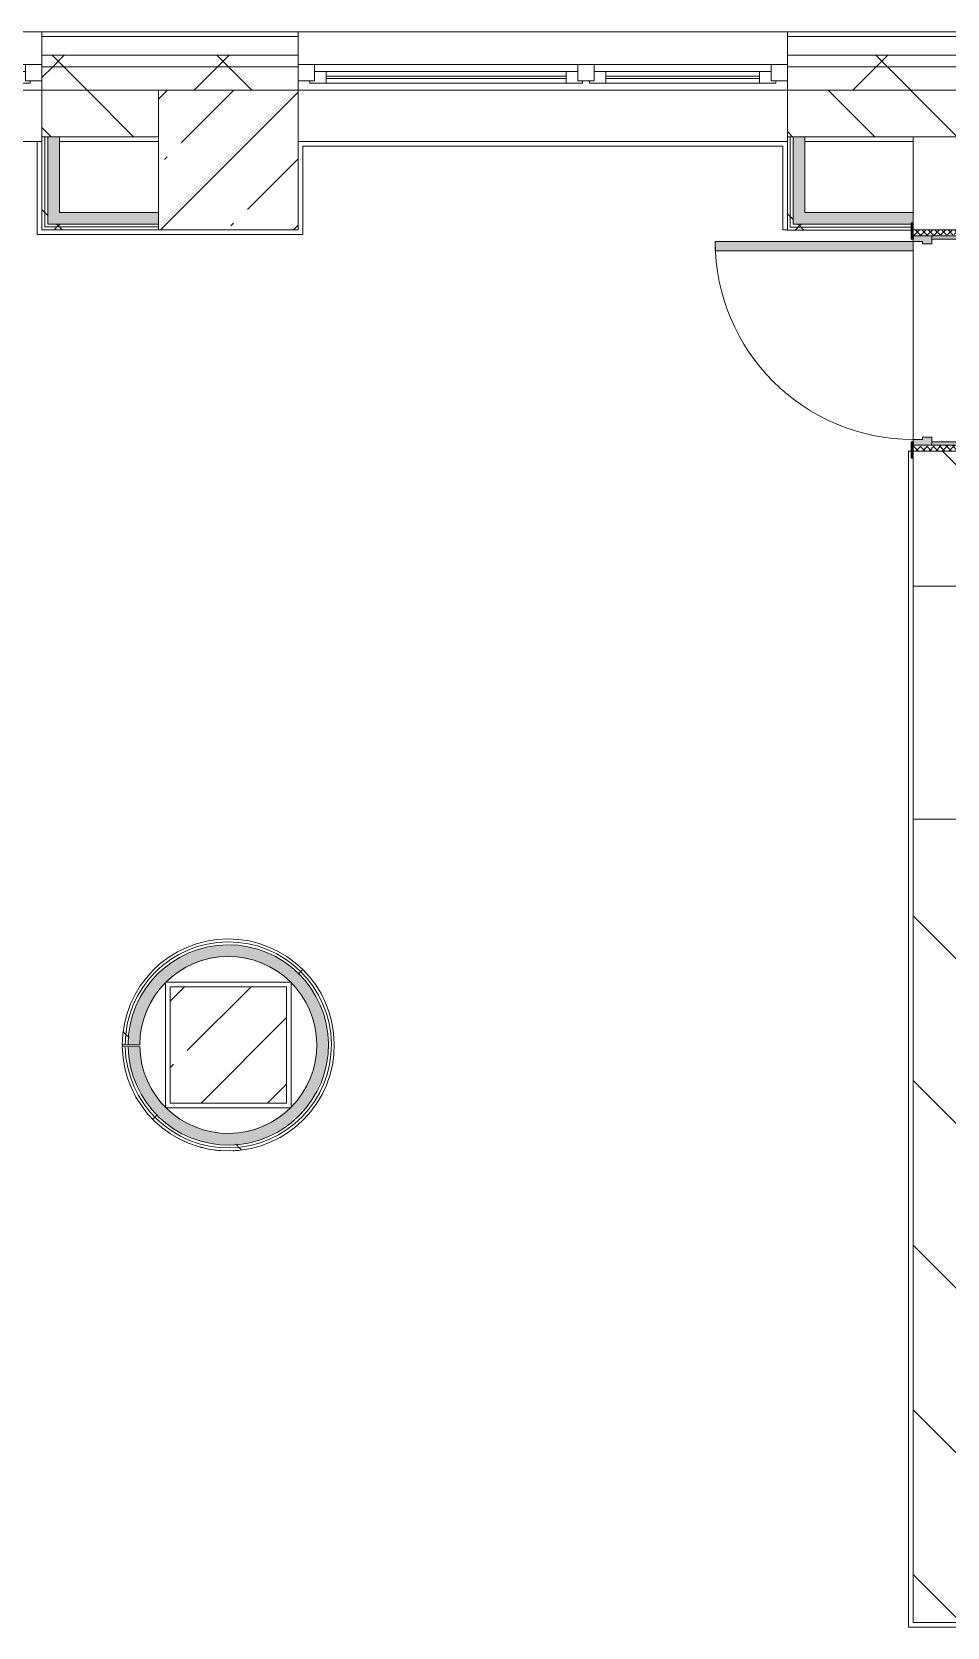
# Model space of a CAD drawing. Header units: millimetres. Extents: x 81676 to 276943, y -8553 to 29000.
# Drawn here: x 195580 to 199509, y 20500 to 27350 of the extents above; entities that cross this region are included whole.
import ezdxf

# ---------------------------------------------------------------- set-up
doc = ezdxf.new("R2010")
doc.units = ezdxf.units.MM
for name, color, linetype, lineweight, true_color in [('A-DOOR-3', 7, 'Continuous', 5, 0xe2e2e2), ('A-DOOR-4', 7, 'Continuous', 5, 0xaaaaaa), ('A-DOOR-FRAM-2', 7, 'Continuous', 5, 0xe2e2e2), ('A-DOOR-FRAM-3', 7, 'Continuous', 5, 0xaaaaaa), ('A-FLOR-3', 7, 'Continuous', 5, 0xaaaaaa), ('I-WALL-1', 7, 'Continuous', 5, 0xe7e7e7), ('I-WALL-2', 7, 'Continuous', 9, 0xe7e7e7)]:
    doc.layers.add(name, color=color, linetype=linetype, lineweight=lineweight, true_color=true_color)
for name, color, linetype, lineweight in [('A-GLAZ-2', 7, 'Continuous', 5), ('A-WALL', 7, 'Continuous', 9), ('A-WALL-6', 7, 'Continuous', 5), ('I-WALL-3', 7, 'Continuous', 5), ('S-COLS-1', 7, 'Continuous', 5)]:
    doc.layers.add(name, color=color, linetype=linetype, lineweight=lineweight)
pattern_1 = [(45, (147962.96, 0), (-353.5534, 353.5534), []), (135, (147962.96, 0), (-353.5534, -353.5534), [])]
pattern_2 = [(45, (147962.96, 0), (-530.33, 530.33), []), (135, (147962.96, 0), (-530.33, -530.33), [])]

# ---------------------------------------------------------------- blocks, each defined once
blk = doc.blocks.new('BSC_Колонна _Прямоугольная - 500х500-V92-1_6_3_птичка')
at = {"layer": 'S-COLS-1'}
h = blk.add_hatch(dxfattribs=at)
h.set_pattern_fill('FP_112', color=256, style=0, pattern_type=2)
h.set_pattern_definition([(45, (-48460, -23000), (-285.123, 285.123), []), (45, (-48174.88, -23000), (-285.123, 285.123), [504.031, -100.806, 16.764, -84.042])])
h.paths.add_polyline_path([(-250, -250), (250, -250), (250, 250), (-250, 250), (-250, 67)])
for p, q in [((250, 250), (-250, 250)), ((-250, 250), (-250, -250)), ((250, -250), (250, 250)), ((-250, -250), (250, -250))]:
    blk.add_line(p, q, dxfattribs=at)
blk = doc.blocks.new('120_Окно_СКБ_2Ст - 120_Окно_СКБ_2Ст 3100х2500 _мал_створка слева_-22273855-1_6_3_птичка')
at = {"layer": 'A-GLAZ-2'}
for p, q in [((-1550, -75), (-1550, -5)), ((-1550, -5), (-1480, -5)), ((1550, -5), (-1550, -5)), ((-1480, -5), (-1480, -75)), ((650, -35), (-1480, -35)), ((-1480, -35), (-1480, -75)), ((-1430, -85), (-1430, -35)), ((-1430, -55), (600, -55)), ((600, -65), (-1430, -65)), ((600, -85), (600, -35)), ((650, -75), (650, -5)), ((650, -5), (720, -5)), ((650, -75), (650, -35)), ((720, -5), (720, -75)), ((1480, -35), (720, -35)), ((720, -35), (720, -75)), ((770, -85), (770, -35)), ((770, -55), (1430, -55)), ((1430, -65), (770, -65)), ((1430, -85), (1430, -35)), ((1480, -75), (1480, -5)), ((1480, -5), (1550, -5)), ((1480, -75), (1480, -35)), ((1550, -5), (1550, -75)), ((-1480, -75), (-1550, -75)), ((-1550, -75), (-1500, -75)), ((-1480, -75), (-1500, -75)), ((-1500, -75), (-1500, -85)), ((-1500, -85), (670, -85)), ((670, -85), (-1500, -85)), ((720, -75), (650, -75)), ((670, -75), (650, -75)), ((670, -75), (700, -75)), ((670, -85), (670, -75)), ((720, -75), (700, -75)), ((700, -75), (700, -85)), ((700, -85), (1500, -85)), ((1500, -85), (700, -85)), ((1550, -75), (1480, -75)), ((1500, -75), (1480, -75)), ((1500, -75), (1550, -75)), ((1500, -85), (1500, -75))]:
    blk.add_line(p, q, dxfattribs=at)
blk = doc.blocks.new('120_Окно_СКБ_2Ст - 120_Окно_СКБ_2Ст 2100х2400 _мал створка справа_-19092174-1_6_3_птичка')
at = {"layer": 'A-GLAZ-2'}
for p, q in [((-1050, -75), (-1050, -5)), ((-1050, -5), (-980, -5)), ((1050, -5), (-1050, -5)), ((-980, -5), (-980, -75)), ((150, -35), (-980, -35)), ((-980, -35), (-980, -75)), ((-930, -85), (-930, -35)), ((-930, -55), (100, -55)), ((100, -65), (-930, -65)), ((100, -85), (100, -35)), ((150, -75), (150, -5)), ((150, -5), (220, -5)), ((150, -75), (150, -35)), ((220, -5), (220, -75)), ((980, -35), (220, -35)), ((220, -35), (220, -75)), ((270, -85), (270, -35)), ((270, -55), (930, -55)), ((930, -65), (270, -65)), ((930, -85), (930, -35)), ((980, -75), (980, -5)), ((980, -5), (1050, -5)), ((980, -75), (980, -35)), ((1050, -5), (1050, -75)), ((-980, -75), (-1050, -75)), ((-1050, -75), (-1000, -75)), ((-980, -75), (-1000, -75)), ((-1000, -75), (-1000, -85)), ((-1000, -85), (170, -85)), ((170, -85), (-1000, -85)), ((220, -75), (150, -75)), ((170, -75), (150, -75)), ((170, -75), (200, -75)), ((170, -85), (170, -75)), ((220, -75), (200, -75)), ((200, -75), (200, -85)), ((200, -85), (1000, -85)), ((1000, -85), (200, -85)), ((1050, -75), (980, -75)), ((1000, -75), (980, -75)), ((1000, -75), (1050, -75)), ((1000, -85), (1000, -75))]:
    blk.add_line(p, q, dxfattribs=at)
blk = doc.blocks.new('110_Дверь_СКБ_1Ст_Внутренняя1 - Д-26л 950х2100 EIW30-32941023-1_6_3_птичка')
at = {"layer": 'A-DOOR-3'}
h = blk.add_hatch(color=256, dxfattribs=at)
h.paths.add_polyline_path([(-437.5, 92.9), (-437.5, 20), (-402.5, 20), (-407.2, 60), (-412.5, 65.8), (-412.5, 100), (-437.5, 94.9), (-437.5, 94)])
h.paths.add_polyline_path([(427.5, 44), (427.5, 20), (462.5, 20), (462.5, 100), (437.5, 100), (437.5, 60), (427.5, 60)])
at = {"layer": 'A-DOOR-4'}
h = blk.add_hatch(dxfattribs=at)
h.set_pattern_fill('FP_74', color=256, style=0, pattern_type=2)
h.set_pattern_definition([(135, (1826.41, 164.685), (-14.14214, -14.14214), []), (225, (1826.41, 164.685), (14.14214, -14.14214), [])])
h.paths.add_polyline_path([(462.5, 100), (467.5, -100), (487.5, -100), (487.5, 100), (467.5, 100)])
at = {"layer": 'A-DOOR-FRAM-2'}
for points in [[(397.5, 100), (437.5, 100), (437.5, 950), (397.5, 950), (397.5, 120)], [(-492.5, 102.9), (-492.5, 100), (-422.5, 100), (-422.5, 108), (-492.5, 108)], [(447.5, 108), (447.5, 100), (517.5, 100), (517.5, 108), (462.5, 108)], [(-437.5, -100), (-422.5, -100), (-422.5, 20), (-437.5, 20)], [(447.5, -100), (462.5, -100), (462.5, 20), (447.5, 20)], [(-492.5, -100), (-492.5, -108), (-422.5, -108), (-422.5, -100), (-462.5, -100)], [(447.5, -100), (447.5, -108), (517.5, -108), (517.5, -100), (462.5, -100)]]:
    blk.add_hatch(color=256, dxfattribs=at).paths.add_polyline_path(points)
at = {"layer": 'A-DOOR-FRAM-3'}
h = blk.add_hatch(dxfattribs=at)
h.set_pattern_fill('FP_75', color=256, style=0, pattern_type=2)
h.set_pattern_definition([(45, (-296.384, 164.685), (-14.1421, 14.1421), []), (135, (-296.384, 164.685), (-14.1421, -14.1421), [])])
h.paths.add_polyline_path([(-462.5, -100), (-437.5, -100), (-443.3, 100), (-462.5, 100)])
at = {"layer": 'A-DOOR-4'}
for p, q in [((437.5, 950), (397.5, 950)), ((397.5, 950), (397.5, 100)), ((437.5, 100), (437.5, 950)), ((397.5, 100), (437.5, 100))]:
    blk.add_line(p, q, dxfattribs=at)
blk.add_arc((437.5, 100), 850, 90, 180, dxfattribs=at)
at = {"layer": 'A-DOOR-FRAM-3'}
for p, q in [((-422.5, 108), (-492.5, 108)), ((-492.5, 108), (-492.5, 100)), ((-492.5, 100), (-422.5, 100)), ((-437.5, 100), (-462.5, 100)), ((-462.5, 100), (-462.5, -100)), ((-412.5, 100), (-437.5, 100)), ((-437.5, 100), (-437.5, 20)), ((-437.5, -100), (-437.5, 100)), ((-422.5, 100), (-437.5, 100)), ((-437.5, 100), (-437.5, 99)), ((-437.5, 99), (-422.5, 99)), ((-422.5, 100), (-422.5, 108)), ((-422.5, 99), (-422.5, 100)), ((-412.5, 60), (-412.5, 100)), ((437.5, 100), (437.5, 60)), ((462.5, 100), (437.5, 100)), ((517.5, 108), (447.5, 108)), ((447.5, 108), (447.5, 100)), ((462.5, 100), (447.5, 100)), ((447.5, 100), (447.5, 99)), ((447.5, 100), (517.5, 100)), ((447.5, 99), (462.5, 99)), ((462.5, 20), (462.5, 100)), ((487.5, 100), (462.5, 100)), ((462.5, 100), (462.5, -100)), ((462.5, 99), (462.5, 100)), ((487.5, -100), (487.5, 100)), ((517.5, 100), (517.5, 108)), ((-437.5, 20), (-402.5, 20)), ((-422.5, 20), (-437.5, 20)), ((-437.5, 20), (-437.5, -100)), ((-422.5, -100), (-422.5, 20)), ((-402.5, 60), (-412.5, 60)), ((-402.5, 20), (-402.5, 60)), ((437.5, 60), (427.5, 60)), ((427.5, 60), (427.5, 20)), ((427.5, 20), (462.5, 20)), ((462.5, 20), (447.5, 20)), ((447.5, 20), (447.5, -100)), ((462.5, -100), (462.5, 20)), ((-422.5, -100), (-492.5, -100)), ((-492.5, -100), (-492.5, -108)), ((-492.5, -108), (-422.5, -108)), ((-462.5, -100), (-437.5, -100)), ((-437.5, -100), (-422.5, -100)), ((-422.5, -108), (-422.5, -100)), ((447.5, -100), (462.5, -100)), ((517.5, -100), (447.5, -100)), ((447.5, -100), (447.5, -108)), ((447.5, -108), (517.5, -108)), ((462.5, -100), (487.5, -100)), ((517.5, -108), (517.5, -100))]:
    blk.add_line(p, q, dxfattribs=at)
blk = doc.blocks.new('DOR_Проход в стене_Прямоугольный - 1000x1500-23441848-1_6_3_птичка')
at = {"layer": 'A-DOOR-4'}
for p, q in [((500, 100), (-500, 100)), ((500, -100), (-500, -100))]:
    blk.add_line(p, q, dxfattribs=at)

msp = doc.modelspace()

# ---------------------------------------------------------------- hatches: boundary and pattern name
at = {"layer": 'A-WALL-6'}
h = msp.add_hatch(dxfattribs=at)
h.set_pattern_fill('FP_54', color=256, style=0, pattern_type=2)
h.set_pattern_definition(pattern_1)
h.paths.add_polyline_path([(231388.1, 27200), (232933, 27200), (232933, 27250), (228313, 27250), (228313, 27200), (231188.1, 27200)])
h.paths.add_polyline_path([(218773, 27200), (218773, 27250), (216173, 27250), (216173, 27200), (218273, 27200)])
h.paths.add_polyline_path([(214723, 27200), (215073, 27200), (215073, 27250), (214123, 27250), (214123, 27200)])
h.paths.add_polyline_path([(220873, 27200), (222213, 27200), (222213, 27250), (220873, 27250), (220873, 27210)])
h.paths.add_polyline_path([(225213, 27200), (225213, 27250), (224313, 27250), (224313, 27200), (224713, 27200)])
h.paths.add_polyline_path([(205668, 27200), (205668, 27250), (204823, 27250), (204823, 27200)])
h.paths.add_polyline_path([(208255.1, 27200), (209023, 27200), (209023, 27250), (207968, 27250), (207968, 27200)])
h.paths.add_polyline_path([(201823, 27200), (202723, 27200), (202723, 27250), (201823, 27250), (201823, 27210)])
h.paths.add_polyline_path([(196723, 27200), (196723, 27250), (195623, 27250), (195623, 27200), (196123, 27200)])
h.paths.add_polyline_path([(199723, 27200), (199723, 27250), (198823, 27250), (198823, 27200)])
h.paths.add_polyline_path([(192523, 27200), (192523, 27250), (190123, 27250), (190123, 27200), (191524.5, 27200)])
h = msp.add_hatch(dxfattribs=at)
h.set_pattern_fill('FP_54', color=256, style=0, pattern_type=2)
h.set_pattern_definition(pattern_1)
h.paths.add_polyline_path([(190723, 27100), (192523, 27100), (192523, 27200), (190123, 27200), (190123, 27100)])
h.paths.add_polyline_path([(208723, 27100), (209023, 27100), (209023, 27200), (207968, 27200), (207968, 27100), (208255.1, 27100)])
h.paths.add_polyline_path([(232063, 27100), (232933, 27100), (232928.4, 27200), (228313, 27198.1), (228313, 27100), (231388.1, 27100)])
h.paths.add_polyline_path([(199363, 27100), (199723, 27100), (199723, 27200), (198823, 27200), (198823, 27100)])
h.paths.add_polyline_path([(201823, 27100), (202723, 27100), (202723, 27200), (201823, 27200), (201823, 27140)])
h.paths.add_polyline_path([(195823, 27100), (196723, 27100), (196723, 27200), (195623, 27200), (195623, 27100)])
h.paths.add_polyline_path([(215073, 27100), (215073, 27102), (215041, 27102), (215041, 27110), (215073, 27110), (215073, 27200), (214123, 27200), (214123, 27100), (215041, 27100)])
h.paths.add_polyline_path([(205668, 27100), (205668, 27200), (204823, 27200), (204823, 27100), (205313, 27100)])
h.paths.add_polyline_path([(224713, 27100), (225213, 27100), (225213, 27200), (224313, 27200), (224313, 27100)])
h.paths.add_polyline_path([(216205, 27100), (218773, 27100), (218773, 27200), (216173, 27200), (216173, 27110), (216205, 27110), (216205, 27102), (216173, 27100)])
h.paths.add_polyline_path([(221503, 27100), (222213, 27100), (222213, 27200), (220873, 27200), (220873, 27100)])
h = msp.add_hatch(dxfattribs=at)
h.set_pattern_fill('FP_65', color=256, style=0, pattern_type=2)
h.set_pattern_definition([(135, (147962.96, 0), (-176.7767, -176.7767), [])])
h.paths.add_polyline_path([(205313, 26900), (205668, 26900), (205668, 27100), (204823, 27100), (204823, 26900)])
h.paths.add_polyline_path([(190723, 26900), (192523, 26900), (192523, 27100), (190723, 27100), (190723, 27061.4)])
h.paths.add_polyline_path([(198960.3, 26900), (199723, 26900), (199723, 27100), (198823, 27100), (198823, 26900)])
h.paths.add_polyline_path([(201823, 26900), (202123, 26900), (202123, 27100), (201823, 27100), (201823, 26969.4)])
h.paths.add_polyline_path([(228613, 26900), (228613, 27100), (228313, 27100), (228313, 26900)])
h.paths.add_polyline_path([(208723, 26900), (209023, 26900), (209023, 27100), (208723, 27100), (208723, 26953.9)])
h.paths.add_polyline_path([(224713, 26900), (224713, 27100), (224313, 27100), (224313, 26900), (224391.1, 26900)])
h.paths.add_polyline_path([(215023, 26900), (215023, 27100), (214723, 27100), (214723, 26900)])
h.paths.add_polyline_path([(207968, 26900), (208123, 26900), (208123, 27100), (207968, 27100), (207968, 26936.5)])
h.paths.add_polyline_path([(216169, 26900), (218273, 26900), (218273, 27100), (216169, 27100), (216169, 27091.3)])
h.paths.add_polyline_path([(222213, 26900), (222213, 27100), (222003, 27100), (222003, 26900)])
h.paths.add_polyline_path([(221503, 26900), (221503, 27100), (220873, 27100), (220873, 26900)])
h.paths.add_polyline_path([(195623, 26900), (196123, 26900), (196123, 27100), (195623, 27100), (195623, 27079.6)])
at = {"layer": 'I-WALL-1'}
for points in [[(195698, 26525), (195698, 26900), (195648, 26900), (195648, 26525)], [(195698, 26525), (196123, 26525), (196123, 26575), (195698, 26575)], [(196410.9, 22570.2), (196483.5, 22574.3), (196554.4, 22590.6), (196636.6, 22628.2), (196697.3, 22670.4), (196753.3, 22726.9), (196797, 22790.9), (196826.2, 22855), (196840.2, 22895.9), (196851.7, 22969.6), (196846.3, 23067), (196838.1, 23112), (196813.3, 23180.3), (196764, 23259.9), (196724.4, 23305.7), (196665, 23354.3), (196599.1, 23391.1), (196528.4, 23415.7), (196454.9, 23427.6), (196370.3, 23425.2), (196306.1, 23412.3), (196237.2, 23386.2), (196171.9, 23347.2), (196138, 23322.1), (196087.9, 23269.4), (196047.2, 23209.1), (196017.4, 23142.8), (195998.6, 23067), (195994.4, 23000), (196043, 23000.8), (196049, 23067.6), (196067, 23133.1), (196113.7, 23218.3), (196157.7, 23270), (196196.4, 23303.9), (196261.2, 23342.4), (196330.6, 23367.1), (196402.7, 23377.9), (196454.9, 23377.5), (196528.4, 23363.6), (196599.1, 23335), (196636.6, 23313.5), (196693, 23266), (196731.2, 23221.5), (196764, 23167.7), (196788.4, 23104.3), (196801.1, 23037.6), (196801.1, 22965.9), (196786.2, 22891.4), (196760.3, 22827.1), (196732.9, 22780.2), (196673, 22715.5), (196611.5, 22671.8), (196554.4, 22644.9), (196483.5, 22626.4), (196445.4, 22620.7), (196377.5, 22622.7), (196311.1, 22636.8), (196244.5, 22664.9), (196171.9, 22716.7), (196141.1, 22745.2), (196100.2, 22799.4), (196066.5, 22870.8), (196050.4, 22925.2), (196043, 22992.8), (195993, 22991.8), (196000.6, 22919.5), (196024.9, 22839.5), (196069.6, 22757.6), (196099.1, 22718.1), (196171.9, 22652.8), (196230.9, 22617), (196286.2, 22593.6), (196338.7, 22578.3), (196377.5, 22574)]]:
    msp.add_hatch(color=256, dxfattribs=at).paths.add_polyline_path(points)
at = {"layer": 'I-WALL-2'}
for points in [[(198898, 26524), (198898, 26900), (198848, 26900), (198848, 26524)], [(199082.4, 26524), (199355, 26524), (199355, 26530), (199363, 26530), (199363, 26574), (198898, 26574), (198898, 26524), (198960.3, 26524)]]:
    msp.add_hatch(color=256, dxfattribs=at).paths.add_polyline_path(points)
at = {"layer": 'I-WALL-3'}
h = msp.add_hatch(dxfattribs=at)
h.set_pattern_fill('FP_170', color=256, style=0, pattern_type=2)
h.set_pattern_definition(pattern_2)
h.paths.add_polyline_path([(195623, 26500), (195635.5, 26500), (195635.5, 26900), (195623, 26900), (195623, 26512.5)])
h = msp.add_hatch(dxfattribs=at)
h.set_pattern_fill('FP_170', color=256, style=0, pattern_type=2)
h.set_pattern_definition(pattern_2)
h.paths.add_polyline_path([(195635.5, 26512.5), (195648, 26516.4), (195648, 26900), (195635.5, 26900), (195635.5, 26516.4)])
h = msp.add_hatch(dxfattribs=at)
h.set_pattern_fill('FP_170', color=256, style=0, pattern_type=2)
h.set_pattern_definition(pattern_2)
h.paths.add_polyline_path([(198823, 26499), (198835.5, 26500), (198835.5, 26900), (198823, 26900), (198823, 26500)])
h = msp.add_hatch(dxfattribs=at)
h.set_pattern_fill('FP_170', color=256, style=0, pattern_type=2)
h.set_pattern_definition(pattern_2)
h.paths.add_polyline_path([(198835.5, 26511.5), (198848, 26511.5), (198848, 26900), (198835.5, 26900), (198835.5, 26539.9)])
h = msp.add_hatch(dxfattribs=at)
h.set_pattern_fill('FP_64', color=256, style=0, pattern_type=2)
h.set_pattern_definition([(135, (147962.96, 0), (-353.5534, -353.5534), [])])
h.paths.add_polyline_path([(199363, 20520), (199563, 20520), (199563, 23970), (199363, 23970), (199363, 20521.7)])
h.paths.add_polyline_path([(199563, 24970), (199563, 25550), (199363, 25550), (199363, 24970)])
h.paths.add_polyline_path([(199563, 26500), (199563, 26900), (199363, 26895.5), (199363, 26500), (199455.8, 26500)])
h = msp.add_hatch(dxfattribs=at)
h.set_pattern_fill('FP_170', color=256, style=0, pattern_type=2)
h.set_pattern_definition(pattern_2)
h.paths.add_polyline_path([(196123, 26500), (196123, 26512.5), (195635.5, 26509.4), (195635.5, 26500), (196113.7, 26500)])
h = msp.add_hatch(dxfattribs=at)
h.set_pattern_fill('FP_170', color=256, style=0, pattern_type=2)
h.set_pattern_definition(pattern_2)
h.paths.add_polyline_path([(196023.3, 26512.5), (196123, 26516.4), (196123, 26525), (195648, 26525), (195648, 26512.5), (196016.6, 26512.5)])
h = msp.add_hatch(dxfattribs=at)
h.set_pattern_fill('FP_170', color=256, style=0, pattern_type=2)
h.set_pattern_definition(pattern_2)
h.paths.add_polyline_path([(198960.3, 26499), (199355, 26500), (199355, 26511.5), (198835.5, 26508.4), (198835.5, 26499), (198898, 26499)])
h = msp.add_hatch(dxfattribs=at)
h.set_pattern_fill('FP_170', color=256, style=0, pattern_type=2)
h.set_pattern_definition(pattern_2)
h.paths.add_polyline_path([(199276.9, 26511.5), (199355, 26511.7), (199355, 26524), (198848, 26524), (198848, 26511.5), (198960.3, 26511.5)])
h = msp.add_hatch(dxfattribs=at)
h.set_pattern_fill('FP_170', color=256, style=0, pattern_type=2)
h.set_pattern_definition(pattern_2)
h.paths.add_polyline_path([(196392, 22546.1), (196485.3, 22550.5), (196561.6, 22568), (196636.6, 22600), (196697.2, 22638.7), (196746, 22681.1), (196792.4, 22735.9), (196828.2, 22794.2), (196856.1, 22861.9), (196872.8, 22934.1), (196876.4, 23021), (196862.4, 23112), (196838.1, 23182.4), (196805.6, 23243.5), (196763.5, 23299.8), (196701.9, 23357.5), (196643.4, 23396.3), (196585.2, 23423.8), (196528.6, 23442.3), (196455.2, 23453.6), (196365, 23450.1), (196299.4, 23437.1), (196232, 23412.3), (196154.2, 23365.5), (196103, 23322.1), (196047.2, 23254), (196017.4, 23204.3), (195986.8, 23124.8), (195973.5, 23067), (195969.5, 23000), (195980.5, 23000), (195993.6, 23100.9), (196017.4, 23173.2), (196047.2, 23231.4), (196087.9, 23287.5), (196138, 23337.6), (196196.4, 23379.4), (196288.6, 23420), (196330.6, 23432.5), (196402.7, 23442), (196505.5, 23433.2), (196580.4, 23411.9), (196643.1, 23382.1), (196706.8, 23337.4), (196761.8, 23282.2), (196803.8, 23222.2), (196835.9, 23154.7), (196856, 23083), (196863.5, 23040.4), (196859.1, 22934.8), (196841.3, 22860.7), (196816.7, 22801.1), (196781.9, 22743.1), (196735.1, 22687.8), (196673, 22636.4), (196611.2, 22600.8), (196539.1, 22574.3), (196460.3, 22560.5), (196377.5, 22561.4), (196311.1, 22573.4), (196240.3, 22598.6), (196171.9, 22637.5), (196117.9, 22681.4), (196066.5, 22740.4), (196037.5, 22783.7), (196000.6, 22873.3), (195987.6, 22923.3), (195975.5, 22991.5), (195968, 22991.3), (195975.7, 22916.6), (196008.5, 22816), (196040.5, 22756.1), (196093, 22688.9), (196144.2, 22642.2), (196203.4, 22603.1), (196268.8, 22573.3), (196336.2, 22554.5), (196391.3, 22546.2)])
h = msp.add_hatch(dxfattribs=at)
h.set_pattern_fill('FP_170', color=256, style=0, pattern_type=2)
h.set_pattern_definition(pattern_2)
h.paths.add_polyline_path([(196410.6, 22557.7), (196512.6, 22568.2), (196586.7, 22590.6), (196651.8, 22623), (196715.9, 22670.4), (196752.8, 22706.2), (196796.1, 22763.3), (196829.8, 22827.1), (196855.6, 22913.2), (196864.2, 22966.8), (196858.9, 23067), (196845.8, 23127.4), (196813.3, 23205.5), (196775.7, 23265.2), (196724.4, 23322.2), (196655.6, 23374.6), (196599.1, 23404.5), (196528.4, 23428.4), (196454.9, 23440), (196380.5, 23439.1), (196304.2, 23424.8), (196233.7, 23398.4), (196171.9, 23362.8), (196113.7, 23314.6), (196063.7, 23255.9), (196023.3, 23186.3), (195999.1, 23122), (195986.1, 23067), (195980.5, 23000), (195993, 23000), (196005.6, 23097.4), (196023.3, 23155.9), (196063.7, 23233.6), (196095.3, 23277.3), (196150.6, 23331.4), (196218, 23376.4), (196276.5, 23403.2), (196330.6, 23420), (196402.7, 23429.5), (196505.5, 23420.5), (196570.2, 23402.5), (196636.6, 23371.5), (196693, 23333), (196744.5, 23283.6), (196789.5, 23222.2), (196822.6, 23154.7), (196838.1, 23112), (196851.1, 23037.6), (196851.1, 22963.4), (196839.1, 22892.9), (196816.7, 22827.1), (196767.1, 22744.5), (196736.1, 22705.4), (196673, 22651.2), (196611.5, 22614.4), (196540.5, 22587.4), (196466.2, 22573.3), (196377.5, 22574), (196309.1, 22586.9), (196244.5, 22610.4), (196177.5, 22648.8), (196136.1, 22680.7), (196083.5, 22737.9), (196040.5, 22806.6), (196020, 22850.2), (196000.6, 22919.5), (195988.3, 22991.7), (195980.5, 22991.6), (195994.4, 22895.5), (196020.2, 22820.4), (196051.3, 22762.1), (196093, 22706.5), (196144.2, 22657.3), (196223, 22607), (196293.9, 22578.3), (196338.7, 22565.8), (196409.8, 22557.8)])
at = {"layer": 'S-COLS-1'}
h = msp.add_hatch(dxfattribs=at)
h.set_pattern_fill('FP_34', color=256, style=0, pattern_type=2)
h.set_pattern_definition([(45, (147962.96, 0), (-285.123, 285.123), []), (45, (148248.1, 0), (-285.123, 285.123), [504.031, -100.806, 16.764, -84.042])])
h.paths.add_polyline_path([(196380.5, 26500), (196723, 26500), (196723, 27100), (196123, 27100), (196123, 26500), (196171.9, 26500)])

# ---------------------------------------------------------------- linework, layer by layer
at = {"layer": 'A-FLOR-3'}
for p, q in [((195603, 26480), (195603, 26880)), ((198803, 26860), (196743, 26860)), ((196743, 26860), (196743, 26480)), ((198803, 26500), (198803, 26860)), ((196743, 26480), (195603, 26480)), ((198824, 26500), (198803, 26500)), ((199343, 20500), (199343, 25550)), ((199343, 25550), (199355, 25550)), ((196153, 23265.4), (196153, 22734.2)), ((196689.4, 23270), (196157.7, 23270)), ((196693, 22733.3), (196693, 23266)), ((196157.5, 22730), (196690.1, 22730)), ((205873, 20500), (199343, 20500))]:
    msp.add_line(p, q, dxfattribs=at)
for start, end in [(180, 180.91321), (245.51396, 246.83006), (253.98466, 256.37721), (262.7207, 265.92436), (272.48204, 275.47151)]:
    msp.add_arc((196423, 22998.6), 453.6, start, end, dxfattribs=at)
at = {"layer": 'A-WALL'}
for p, q in [((196723, 27330), (195623, 27330)), ((199723, 27330), (198823, 27330)), ((196723, 27250), (195623, 27250)), ((196723, 27200), (195623, 27200)), ((199723, 27250), (198823, 27250)), ((199723, 27200), (198823, 27200)), ((196123, 27100), (195623, 27100)), ((195623, 27100), (196123, 27100)), ((199723, 27100), (198823, 27100)), ((198823, 27100), (199723, 27100)), ((195635.5, 26900), (195635.5, 26512.5)), ((195648, 26900), (195648, 26525)), ((198835.5, 26511.5), (198835.5, 26900)), ((198848, 26524), (198848, 26900)), ((199563, 26900), (199363, 26900)), ((195635.5, 26512.5), (196123, 26512.5)), ((195648, 26525), (196123, 26525)), ((199355, 26511.5), (198835.5, 26511.5)), ((199355, 26524), (198848, 26524))]:
    msp.add_line(p, q, dxfattribs=at)
for radius in [442.5, 430]:
    msp.add_arc((196423, 23000), radius, 181.09218, 180, dxfattribs=at)
at = {"layer": 'A-WALL-6'}
for p, q in [((190123, 27350), (215073, 27350)), ((195623, 27350), (195623, 27100)), ((196723, 27100), (196723, 27350)), ((198823, 27350), (198823, 27100)), ((195623, 27100), (192523, 27100)), ((195623, 27100), (195623, 26900)), ((196123, 26900), (196123, 27100)), ((198823, 27100), (196123, 27100)), ((198823, 27100), (198823, 26900)), ((195698, 26900), (196123, 26900)), ((198898, 26900), (199363, 26900))]:
    msp.add_line(p, q, dxfattribs=at)
at = {"layer": 'I-WALL-3'}
for p, q in [((192523, 27100), (195623, 27100)), ((196723, 27100), (198823, 27100)), ((195623.6, 26880), (190743, 26880)), ((195698, 26900), (195623, 26900)), ((195623, 26900), (195623, 26500)), ((195698, 26575), (195698, 26900)), ((196123, 26880), (195698, 26880)), ((198823, 26880), (196723, 26880)), ((198823, 26900), (198823, 26499)), ((198898, 26900), (198823, 26900)), ((198898, 26574), (198898, 26900)), ((199363, 26880), (198898, 26880)), ((199363, 26900), (199363, 26530)), ((196123, 26575), (195698, 26575)), ((196123, 26500), (196123, 26575)), ((199363, 26574), (198898, 26574)), ((199363, 26530), (199363, 26574)), ((195623, 26500), (196123, 26500)), ((198823, 26499), (199355, 26499)), ((199363, 25600), (199363, 26410)), ((199363, 25520), (199363, 20520)), ((199363, 24970), (199563, 24970)), ((203813, 23970), (199363, 23970)), ((195968, 23000), (196043, 23000)), ((196043, 22992.8), (195968, 22991.3)), ((199363, 20520), (205893, 20520))]:
    msp.add_line(p, q, dxfattribs=at)
for radius in [455, 380]:
    msp.add_arc((196423, 23000), radius, 181.09218, 180, dxfattribs=at)
at = {"layer": 'S-COLS-1'}
for p, q in [((196723, 27100), (196123, 27100)), ((196123, 27100), (196123, 26900)), ((196723, 26500), (196723, 27100)), ((196123, 26900), (196123, 26500)), ((196123, 26500), (196723, 26500))]:
    msp.add_line(p, q, dxfattribs=at)

# ---------------------------------------------------------------- block references
at = {"layer": 'A-DOOR-4', "rotation": 89.9999999999999}
for name, p in [('110_Дверь_СКБ_1Ст_Внутренняя1 - Д-26л 950х2100 EIW30-32941023-1_6_3_птичка', (199463, 26012.5)), ('DOR_Проход в стене_Прямоугольный - 1000x1500-23441848-1_6_3_птичка', (199463, 24470))]:
    msp.add_blockref(name, p, dxfattribs=at)
at = {"layer": 'A-GLAZ-2'}
for name, p in [('120_Окно_СКБ_2Ст - 120_Окно_СКБ_2Ст 3100х2500 _мал_створка слева_-22273855-1_6_3_птичка', (194073, 27215)), ('120_Окно_СКБ_2Ст - 120_Окно_СКБ_2Ст 2100х2400 _мал створка справа_-19092174-1_6_3_птичка', (197773, 27215))]:
    msp.add_blockref(name, p, dxfattribs=at)
at = {"layer": 'S-COLS-1'}
msp.add_blockref('BSC_Колонна _Прямоугольная - 500х500-V92-1_6_3_птичка', (196423, 23000), dxfattribs=at)

doc.saveas('drawing.dxf')
